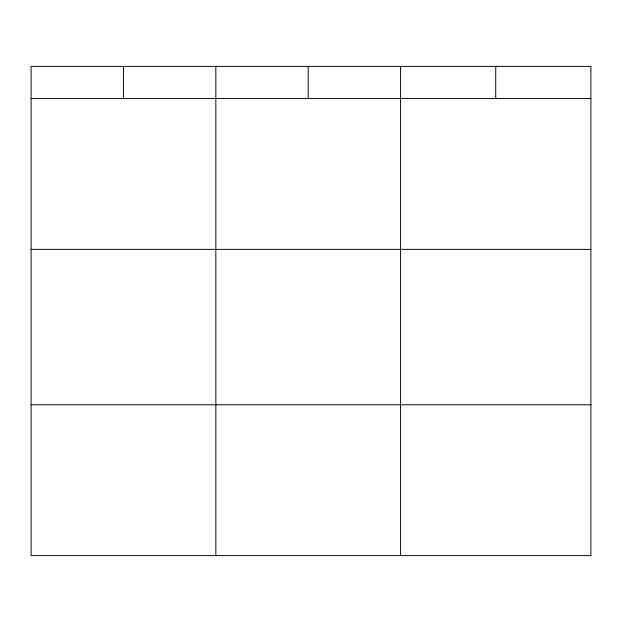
<?xml version="1.0" encoding="UTF-8"?>
<svg xmlns="http://www.w3.org/2000/svg" width="622" height="622" viewBox="0 0 622 622"><rect width="100%" height="100%" fill="white"/><g stroke="black" fill="none" stroke-linecap="round" stroke-linejoin="round"><path stroke-width="0.93" d="M590.9 98.548L590.9 555.594L31.1 555.594L31.1 66.406L590.9 66.406L590.9 98.548L31.1 98.548M31.1 249.375L590.9 249.375M31.1 404.767L590.9 404.767M495.734 66.406L495.734 98.548M400.568 66.406L400.568 555.594M308.201 66.406L308.201 98.548M215.834 66.406L215.834 555.594M123.467 66.406L123.467 98.548"/></g></svg>
